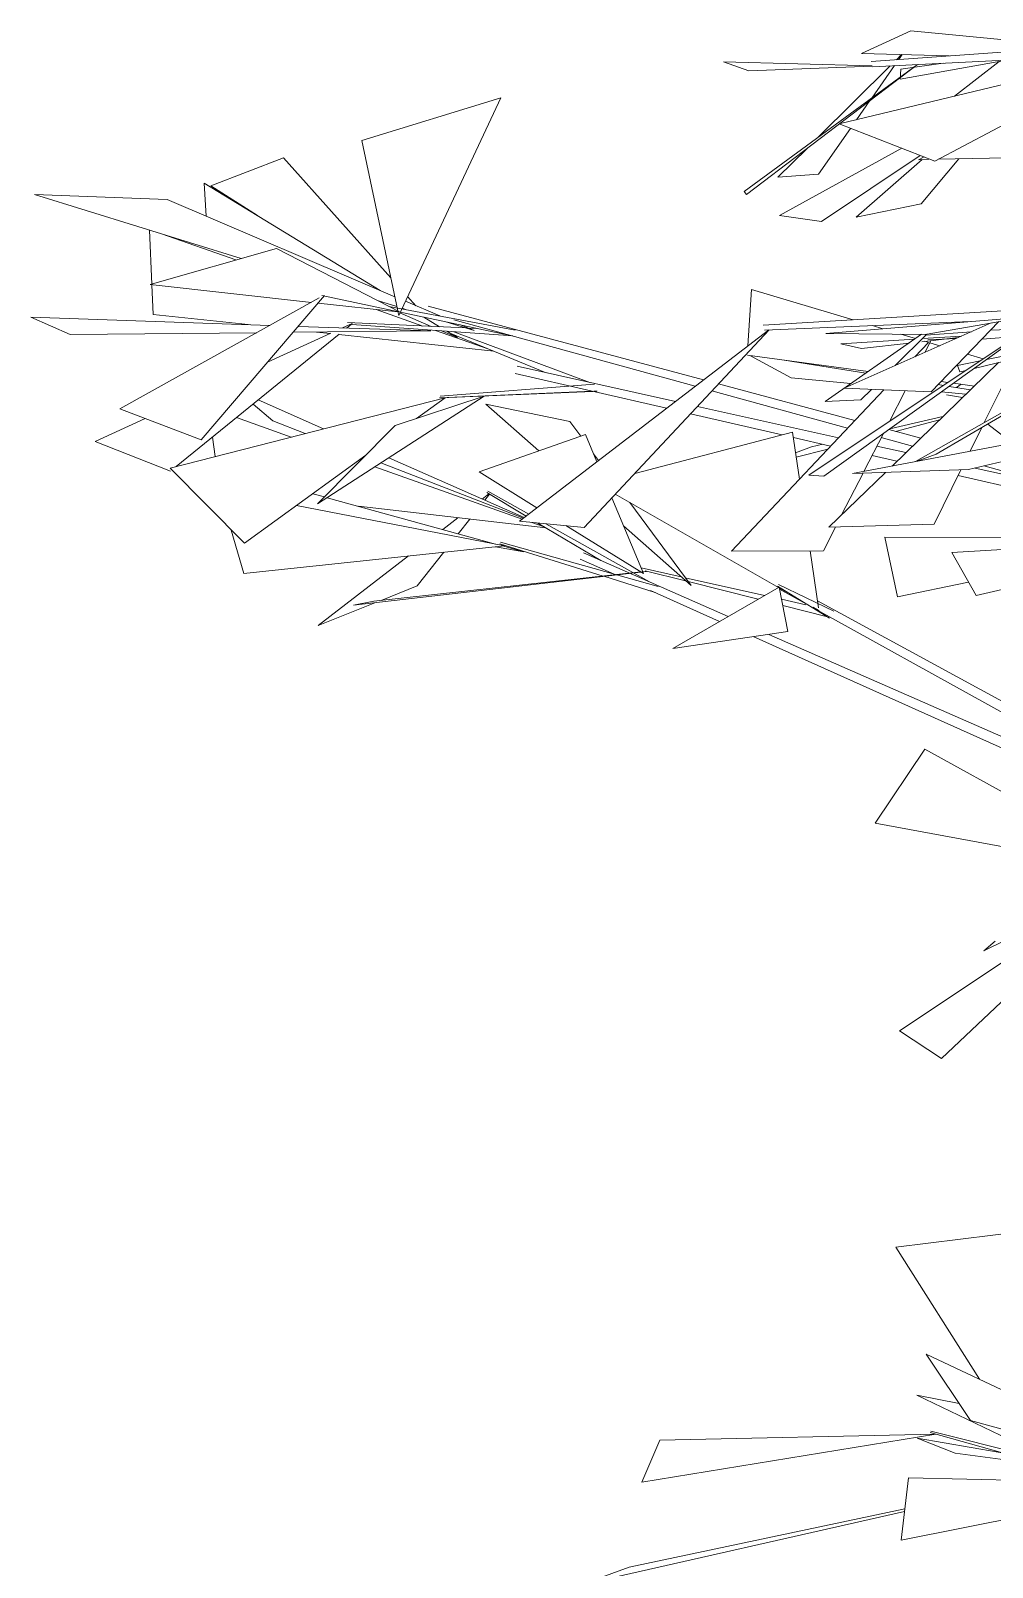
# Model space of a CAD drawing. Header units: millimetres. Extents: x 78096 to 288885, y -20632 to 149556.
# Drawn here: x 249214 to 249551, y 93652 to 94190 of the extents above; entities that cross this region are included whole.
import ezdxf

# ---------------------------------------------------------------- set-up
doc = ezdxf.new("R2010")
doc.units = ezdxf.units.MM
doc.layers.add('G-IMPT', color=8, linetype='Continuous', lineweight=9)
doc.layers.add('L-PLNT', color=71, linetype='Continuous', lineweight=9)

# ---------------------------------------------------------------- blocks, each defined once
blk = doc.blocks.new('ZZ-V - Tree Broadleaf 2 - 3dtree rotund SIMPLU-4826109-TOMH A-A')
at = {"layer": 'G-IMPT'}
for p, q in [((23825.61, 94189.75), (23808.38, 94181.83)), ((23825.61, 94189.75), (23884.07, 94184.13)), ((23808.38, 94181.83), (23839.03, 94180.94)), ((23894.37, 94184.86), (23811.75, 94179)), ((23768.98, 94175.68), (23760.08, 94178.82)), ((23812.12, 94177.42), (23760.08, 94178.82)), ((23767.29, 94133.46), (23828.01, 94177.94)), ((23828.02, 94177.94), (23768.08, 94132.51)), ((23768.98, 94175.68), (23812.13, 94177.38)), ((23793.13, 94152.39), (23818.42, 94177.48)), ((23800.56, 94157.14), (23891.11, 94178.94)), ((23811.95, 94166.18), (23819.93, 94177.55)), ((23892.29, 94181.07), (23812.18, 94177.17)), ((23820.6, 94179.63), (23822.4, 94181.42)), ((23821.43, 94179.69), (23822.64, 94181.41)), ((23821.94, 94172.82), (23859.17, 94179.46)), ((23837, 94178.38), (23822.12, 94176.33)), ((23840.95, 94166.86), (23856.57, 94178.99)), ((23821.94, 94172.82), (23822.12, 94176.33)), ((23682.14, 94166.32), (23633.5, 94151.39)), ((23682.14, 94166.32), (23646.41, 94090.18)), ((23806.63, 94158.6), (23811.32, 94165.29)), ((23793.3, 94139.6), (23804.53, 94155.6)), ((23800.56, 94157.14), (23834.01, 94144.18)), ((23834.01, 94144.18), (23864.46, 94160.26)), ((23646.08, 94091.74), (23633.5, 94151.39)), ((23606.08, 94145.26), (23580.61, 94135.51)), ((23606.08, 94145.26), (23643.63, 94103.37)), ((23779.15, 94138.53), (23789.31, 94148.6)), ((23779.68, 94125.06), (23822.53, 94148.63)), ((23794.35, 94123.03), (23828.96, 94146.14)), ((23806.56, 94124.5), (23829.64, 94144.67)), ((23830.33, 94145.61), (23828.31, 94144.64)), ((23831.86, 94144.72), (23828.31, 94144.64)), ((23829.24, 94129.17), (23842.41, 94144.95)), ((23865.03, 94145.46), (23835.17, 94144.79)), ((23793.3, 94139.6), (23779.15, 94138.53)), ((23578.99, 94124.89), (23578.32, 94136.47)), ((23578.32, 94136.47), (23639.92, 94098.89)), ((23580.61, 94135.51), (23596.95, 94125.11)), ((23767.29, 94133.46), (23768.08, 94132.51)), ((23565.37, 94130.7), (23518.96, 94132.47)), ((23591.25, 94110.1), (23518.96, 94132.47)), ((23565.37, 94130.7), (23645.03, 94096.71)), ((23829.24, 94129.17), (23806.56, 94124.5)), ((23779.68, 94125.06), (23794.35, 94123.03)), ((23559.17, 94120.03), (23560, 94101.15)), ((23563.36, 94118.73), (23589.37, 94109.56)), ((23559.37, 94100.97), (23603.59, 94113.63)), ((23603.59, 94113.63), (23646.95, 94091.29)), ((23618.61, 94096.26), (23548.85, 94057.49)), ((23559.37, 94100.97), (23615.86, 94094.73)), ((23560.01, 94100.9), (23560.47, 94090.51)), ((23577.28, 94046.6), (23620.47, 94097.09)), ((23619.55, 94097.19), (23686.04, 94082.99)), ((23649.52, 94096.8), (23652.44, 94093.55)), ((23768.65, 94079.51), (23769.83, 94099.28)), ((23769.83, 94099.28), (23805.45, 94088.61)), ((23593.72, 94086.93), (23560.47, 94090.51)), ((23618.22, 94094.47), (23646.16, 94091.38)), ((23638.54, 94092.22), (23654.88, 94086.46)), ((23645.77, 94093.23), (23639.34, 94095.22)), ((23687.12, 94085.03), (23642.99, 94093.33)), ((23646.41, 94090.18), (23646.12, 94091.55)), ((23646.82, 94091.04), (23657.79, 94086.33)), ((23649.19, 94092.17), (23647.58, 94092.67)), ((23648.73, 94095.13), (23660.78, 94089.99)), ((23656.76, 94093.44), (23753.13, 94067.61)), ((23921.94, 94095.52), (23774.02, 94086.74)), ((23531.46, 94083.44), (23517.62, 94089.51)), ((23517.62, 94089.51), (23601.36, 94086.67)), ((23611.26, 94086.33), (23657.62, 94084.76)), ((23626.75, 94085.8), (23630.16, 94087.37)), ((23628.18, 94085.76), (23629.74, 94087.03)), ((23628.54, 94087.63), (23669.75, 94085.8)), ((23630.03, 94087.27), (23630.16, 94087.37)), ((23630.03, 94087.01), (23686.39, 94082.99)), ((23655.18, 94089.58), (23660.71, 94086.2)), ((23672.78, 94084.86), (23662.85, 94087.94)), ((23665.71, 94088.64), (23750.19, 94065.36)), ((23667.99, 94086.91), (23672.78, 94084.86)), ((23670.68, 94085.76), (23673.66, 94085.63)), ((23688.63, 94018.15), (23775.88, 94085.06)), ((23711.36, 94016.02), (23776.02, 94085.07)), ((23846.52, 94088.01), (23774.47, 94085)), ((23789.99, 94034.25), (23872.11, 94089.07)), ((23795.19, 94033.95), (23872.17, 94089.07)), ((23862.64, 94089.33), (23795.86, 94083.83)), ((23802.3, 94064.68), (23853.82, 94087.53)), ((23812.24, 94086.58), (23815.9, 94085.48)), ((23830.65, 94083.54), (23865.82, 94089.6)), ((23832.78, 94063.43), (23856.5, 94087.99)), ((23853.61, 94085), (23866.76, 94085.5)), ((23531.46, 94083.44), (23596.78, 94084.12)), ((23568.55, 94037.31), (23625.57, 94083.64)), ((23600.53, 94073.79), (23622.7, 94083.95)), ((23609.49, 94084.26), (23657.62, 94084.76)), ((23622.43, 94083.83), (23617.65, 94084.34)), ((23679.71, 94077.64), (23625.4, 94083.5)), ((23659.25, 94084.92), (23677.97, 94078.32)), ((23661.44, 94084.77), (23666.93, 94082.41)), ((23663.28, 94084.63), (23666.93, 94082.41)), ((23664.6, 94083.83), (23698.07, 94070.12)), ((23665.66, 94084.46), (23713.25, 94066.75)), ((23829.44, 94083.55), (23795.67, 94060.06)), ((23830.65, 94083.54), (23795.86, 94083.83)), ((23801.18, 94080.27), (23827.06, 94081.89)), ((23808.44, 94078.64), (23801.18, 94080.27)), ((23808.44, 94078.64), (23825.04, 94080.48)), ((23820.22, 94072.63), (23831.27, 94083.64)), ((23822.15, 94083.61), (23827.31, 94082.06)), ((23827.06, 94075.66), (23831.86, 94080.74)), ((23829.45, 94080.98), (23842.27, 94082.4)), ((23829.68, 94082.06), (23843.43, 94082.92)), ((23832.64, 94081.33), (23830.53, 94077.2)), ((23830.53, 94081.1), (23831.83, 94080.71)), ((23846.93, 94084.47), (23830.91, 94083.31)), ((23841.51, 94082.07), (23831.58, 94081.57)), ((23832.26, 94080.58), (23835.78, 94079.53)), ((23847.81, 94071.63), (23889.36, 94081.52)), ((23850.57, 94081.85), (23862.63, 94082.74)), ((23852.09, 94074.69), (23884.72, 94081.32)), ((23768.45, 94076.21), (23810.66, 94070.49)), ((23783.78, 94068.28), (23769.52, 94076.06)), ((23781.36, 94074.46), (23809.89, 94069.95)), ((23827.25, 94039.01), (23895.4, 94077.61)), ((23834.46, 94041.57), (23894.37, 94076.7)), ((23845.51, 94076.61), (23850.99, 94074.97)), ((23851.35, 94052.66), (23862.48, 94075.12)), ((23740.16, 94057.67), (23687.15, 94069.86)), ((23743.3, 94060.07), (23687.85, 94072.39)), ((23819.07, 94037.47), (23856.38, 94073.67)), ((23841.96, 94072.64), (23849.91, 94074.25)), ((23841.96, 94072.64), (23842.8, 94070.44)), ((23842.8, 94070.44), (23844.97, 94070.95)), ((23660.71, 94061.31), (23714.09, 94063.66)), ((23660.9, 94061.9), (23714.93, 94066.06)), ((23714.09, 94063.66), (23661.15, 94061.34)), ((23661.15, 94061.34), (23714.39, 94063.59)), ((23714.75, 94063.61), (23715.92, 94063.66)), ((23756.05, 94063.74), (23803.45, 94050.67)), ((23758.36, 94066.21), (23806.06, 94053.43)), ((23762.84, 94007.69), (23816.15, 94064.11)), ((23783.78, 94068.28), (23804.69, 94066.33)), ((23802.3, 94064.68), (23832.78, 94063.43)), ((23972.96, 94066.51), (23805.28, 94034.86)), ((23808.14, 94060.59), (23811.85, 94064.29)), ((23823.67, 94063.8), (23818.18, 94053.07)), ((23835.21, 94065.95), (23837.04, 94065.66)), ((23836.25, 94067.02), (23838.6, 94066.7)), ((23839.04, 94065.35), (23846.57, 94064.16)), ((23840.55, 94066.43), (23847.9, 94065.44)), ((23841.69, 94064.93), (23843.25, 94066.07)), ((23845.88, 94036.25), (23972.96, 94066.51)), ((23566.37, 94036.76), (23662.64, 94061.38)), ((23602.32, 94053.28), (23595.44, 94059.16)), ((23597.27, 94060.65), (23620.13, 94050.51)), ((23618, 94024.22), (23676.27, 94061.93)), ((23645.21, 94051.64), (23676.27, 94061.93)), ((23652.58, 94054.08), (23662.64, 94061.38)), ((23706.25, 94053.11), (23676.9, 94059.09)), ((23695.42, 94042.75), (23676.9, 94059.09)), ((23800.35, 94047.39), (23751.01, 94058.36)), ((23808.14, 94060.59), (23795.67, 94060.06)), ((23836.28, 94063.38), (23844.94, 94062.57)), ((23838.18, 94062.35), (23843.75, 94061.41)), ((23540.12, 94046.1), (23557.63, 94054.13)), ((23577.28, 94046.6), (23548.85, 94057.49)), ((23589.61, 94054.43), (23608.82, 94047.62)), ((23602.32, 94053.28), (23613.7, 94048.86)), ((23706.25, 94053.11), (23710.11, 94047.89)), ((23780.61, 94048.37), (23748.55, 94055.74)), ((23836.89, 94054.76), (23818.31, 94050.5)), ((23820.34, 94049.6), (23835.71, 94053.61)), ((23581.24, 94047.63), (23582.13, 94040.79)), ((23618, 94024.22), (23645.21, 94051.64)), ((23674.54, 94035.43), (23711.84, 94048.5)), ((23711.84, 94048.5), (23715.79, 94038.98)), ((23729.03, 94034.9), (23784.27, 94049.32)), ((23784.27, 94049.32), (23786.7, 94032.94)), ((23797.59, 94044.46), (23784.54, 94047.46)), ((23816.03, 94048.87), (23809.25, 94035.61)), ((23815.28, 94047.41), (23826.21, 94044.4)), ((23817.94, 94050.24), (23829.14, 94047.24)), ((23846.38, 94042.62), (23850.52, 94050.98)), ((23852.55, 94052.17), (23861.28, 94045.43)), ((23566.49, 94035.64), (23540.12, 94046.1)), ((23785.34, 94042.09), (23790.9, 94044.22)), ((23785.57, 94040.53), (23796.59, 94043.41)), ((23794.87, 94045.13), (23790.9, 94044.22)), ((23823.91, 94042.16), (23813.75, 94044.42)), ((23566.37, 94036.76), (23592.43, 94010.45)), ((23592.43, 94010.45), (23634.93, 94041.28)), ((23638.1, 94037.23), (23689.66, 94018.94)), ((23640.19, 94038.58), (23690.06, 94019.24)), ((23642.98, 94040.39), (23690.29, 94019.42)), ((23714.62, 94041.79), (23716.38, 94039.42)), ((23820.78, 94039.13), (23812.07, 94041.13)), ((23834.46, 94041.57), (23827.92, 94039.14)), ((23877.58, 94030.23), (23848.11, 94036.78)), ((23851.18, 94037.51), (23903.92, 94022.97)), ((23674.54, 94035.43), (23694.81, 94022.88)), ((23795.19, 94033.95), (23789.99, 94034.25)), ((23796.99, 94016.04), (23816.79, 94035.26)), ((23808.93, 94034.99), (23801.44, 94020.36)), ((23845.88, 94036.25), (23805.28, 94034.86)), ((23833.78, 94017.18), (23843.18, 94036.16)), ((23900.1, 94020.89), (23842.21, 94034.21)), ((23620.43, 94026.67), (23616.33, 94027.79)), ((23680.27, 94010.2), (23621.37, 94026.41)), ((23675.62, 94025.92), (23678.01, 94027.77)), ((23676.51, 94025.53), (23678.19, 94027.66)), ((23677.24, 94028.22), (23691.03, 94019.99)), ((23677.57, 94028.71), (23691.91, 94020.66)), ((23721.03, 94026.36), (23732.05, 93999.84)), ((23722.2, 94027.6), (23779.34, 93994.99)), ((23683.43, 94009.6), (23610.6, 94023.64)), ((23697.96, 94015.85), (23632.38, 94023.38)), ((23727.25, 94024.72), (23748.75, 93995.67)), ((23661.81, 94015.28), (23667.14, 94019.39)), ((23667.26, 94013.78), (23671.3, 94018.91)), ((23688.63, 94018.15), (23711.36, 94016.02)), ((23693.06, 94017.73), (23697.37, 94016.2)), ((23695.13, 94017.54), (23717.12, 94004.41)), ((23697.94, 94017.28), (23734.21, 93996.91)), ((23704.92, 94016.62), (23732.05, 93999.84)), ((23748.75, 93995.67), (23725.11, 94016.53)), ((23799.27, 94016.11), (23795.04, 94007.86)), ((23833.78, 94017.18), (23796.99, 94016.04)), ((23592.18, 93999.9), (23587.82, 94015.1)), ((23681.77, 94010.3), (23717.97, 93998.97)), ((23682.02, 94010.8), (23737.2, 93995.31)), ((23816.52, 94012.57), (23885.49, 94012.29)), ((23816.52, 94012.57), (23820.99, 93991.69)), ((23839.97, 94007.21), (23935.41, 94012.79)), ((23848.52, 93992.24), (23937.44, 94012.32)), ((23592.18, 93999.9), (23683.43, 94009.6)), ((23618.21, 93981.67), (23649.8, 94006.02)), ((23652.89, 93995.53), (23662.19, 94007.34)), ((23680.28, 94009.26), (23690.25, 94007.46)), ((23690.25, 94007.46), (23682.75, 94009.52)), ((23709.92, 94004.95), (23721.79, 93999.63)), ((23711.07, 94007.06), (23761.72, 93984.85)), ((23762.84, 94007.69), (23795.04, 94007.86)), ((23790.42, 94007.83), (23793.38, 93987.88)), ((23839.97, 94007.21), (23848.52, 93992.24)), ((23630.61, 93988.76), (23733.08, 94000.62)), ((23637.66, 93990.21), (23731.13, 94000.41)), ((23731.27, 94001.87), (23745.28, 93998.73)), ((23731.78, 94000.48), (23733.08, 94000.62)), ((23732.66, 94000.87), (23746.83, 93997.28)), ((23652.89, 93995.53), (23640.28, 93990.49)), ((23718.2, 93998.9), (23736.17, 93993.28)), ((23734.55, 93993.91), (23758.68, 93983.1)), ((23779.59, 93995.14), (23742.34, 93973.69)), ((23746.72, 93998.41), (23774.48, 93992.2)), ((23747.72, 93997.06), (23772.17, 93990.86)), ((23778.96, 93995.47), (23797.19, 93984.28)), ((23779.37, 93996.04), (23798.67, 93986.73)), ((23782.65, 93979.57), (23779.59, 93995.14)), ((23779.66, 93994.81), (23785.15, 93991.68)), ((23891.52, 93932.47), (23779.72, 93994.46)), ((23845.88, 93996.86), (23820.99, 93991.69)), ((23638.1, 93989.62), (23618.21, 93981.67)), ((23637.66, 93990.21), (23630.61, 93988.76)), ((23780.43, 93990.86), (23788.94, 93988.96)), ((23780.86, 93988.66), (23796.52, 93984.7)), ((23900.15, 93931.95), (23793.03, 93990.27)), ((23791.5, 93988.05), (23793.53, 93986.89)), ((23782.65, 93979.57), (23742.34, 93973.69)), ((23770.51, 93977.79), (23875.26, 93930.83)), ((23775.99, 93978.59), (23879.52, 93933.2)), ((23830.51, 93938.39), (23813.18, 93912.57)), ((23830.51, 93938.39), (23868.85, 93917.31)), ((23813.18, 93912.57), (23870.67, 93901.97)), ((23821.64, 93839.88), (23884.36, 93881.59)), ((23836.36, 93830.19), (23890.45, 93881.37)), ((23851.23, 93867.93), (23882.29, 93883.22)), ((23851.23, 93867.93), (23855.14, 93871.3)), ((23821.64, 93839.88), (23836.36, 93830.19)), ((23820.4, 93764.28), (23878.98, 93771.41)), ((23820.4, 93764.28), (23849.66, 93718)), ((23831.06, 93726.8), (23923.44, 93683.13)), ((23831.06, 93726.8), (23846.59, 93703.57)), ((23827.73, 93712.41), (23875.72, 93689.45)), ((23827.73, 93712.41), (23842.58, 93709.58)), ((23921.95, 93682.87), (23846.59, 93703.57)), ((23731.53, 93682.06), (23834.39, 93698.81)), ((23834.34, 93698.82), (23737.85, 93696.73)), ((23832.42, 93699.36), (23857.75, 93692.25)), ((23832.61, 93699.91), (23873.2, 93689.62)), ((23731.53, 93682.06), (23737.85, 93696.73)), ((23841.14, 93692.15), (23827.84, 93697.36)), ((23827.84, 93697.36), (23918.28, 93681.92)), ((23841.14, 93692.15), (23918.29, 93681.77)), ((23822.31, 93661.71), (23824.88, 93683.59)), ((23920.2, 93681.31), (23824.88, 93683.59)), ((23822.31, 93661.71), (23920.2, 93681.31)), ((23710.19, 93646.11), (23823.49, 93671.78)), ((23823.6, 93672.7), (23727.07, 93652.29)), ((23710.19, 93646.11), (23727.07, 93652.29))]:
    blk.add_line(p, q, dxfattribs=at)

msp = doc.modelspace()

# ---------------------------------------------------------------- block references
at = {"layer": 'L-PLNT'}
msp.add_blockref('ZZ-V - Tree Broadleaf 2 - 3dtree rotund SIMPLU-4826109-TOMH A-A', (225696.455, 0), dxfattribs=at)

doc.saveas('drawing.dxf')
